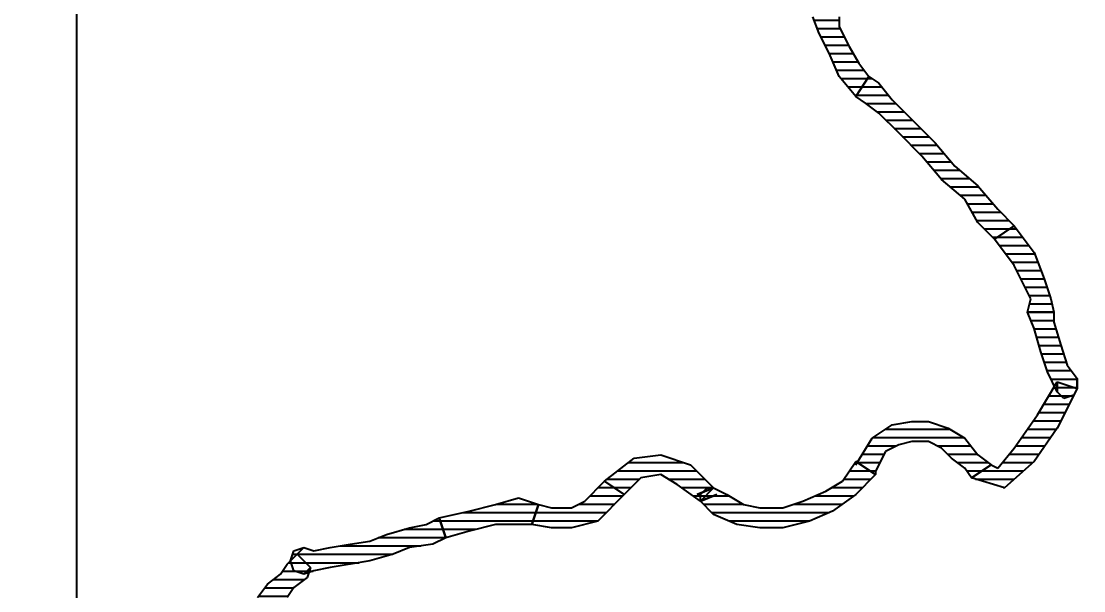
# Model space of a CAD drawing. Header units: millimetres. Extents: x 322668 to 332469, y 13187 to 20117.
# Drawn here: x 327602.6 to 327618.5, y 15738.24 to 15746.76 of the extents above; entities that cross this region are included whole.
import ezdxf

# ---------------------------------------------------------------- set-up
doc = ezdxf.new("R2010")
doc.units = ezdxf.units.MM
doc.header["$LTSCALE"] = 50
doc.header["$MEASUREMENT"] = 0
doc.header["$PDMODE"] = 3
doc.header["$PDSIZE"] = -0.5
doc.layers.get('0').update_dxf_attribs({"linetype": 'CONTINUOUS'})
doc.layers.get('DEFPOINTS').update_dxf_attribs({"linetype": 'CONTINUOUS'})
doc.layers.add('MIM_OLCU-DIS', color=1, linetype='CONTINUOUS')
doc.styles.add('OLCU', font='TSIMPLEX.SHX', dxfattribs={"width": 0.7})
doc.dimstyles.new('200-OLCU-DIŞ', dxfattribs={"dimtxt": 30, "dimasz": 10, "dimexe": 0, "dimexo": 0, "dimgap": 10, "dimtad": 1, "dimdec": 1, "dimdsep": 46, "dimtxsty": 'OLCU', "dimblk1": 'DOT', "dimblk2": 'DOT', "dimsah": 1, "dimcen": 0, "dimclrd": 7, "dimclre": 7, "dimclrt": 4, "dimadec": 0, "dimazin": 0, "dimtfac": 1, "dimtdec": 1, "dimtix": 1, "dimtmove": 2, "dimatfit": 3, "dimldrblk": 'DOT', "dimfxl": 0, "dimtolj": 1, "dimarcsym": 0})
pattern_1 = [(360, (-5108.51305, -673.59423), (1e-16, 0.125), [25])]

# ---------------------------------------------------------------- blocks, each defined once
blk = doc.blocks.new('_DOT')
at = {"color": 0, "linetype": 'ByBlock'}
blk.add_line((-0.5, 0), (-1, 0), dxfattribs=at)
at = {"color": 0, "linetype": 'ByBlock', "const_width": 0.5}
blk.add_lwpolyline([(-0.25, 0, 1), (0.25, 0, 1)], format="xyb", close=True, dxfattribs=at)
blk = doc.blocks.new('*D159')
at = {"layer": 'DEFPOINTS', "color": 0}
for p in [(329577.746, 18407.964, -57.501), (327588.544, 14892.995), (330092.587, 14892.995)]:
    blk.add_point(p, dxfattribs=at)
at = {"layer": 'MIM_OLCU-DIS', "color": 7, "lineweight": -2}
for p, q in [((330052.834, 18407.964), (330092.587, 18407.964)), ((330092.587, 18397.964), (330092.587, 14902.995)), ((330052.587, 14892.995), (330092.587, 14892.995))]:
    blk.add_line(p, q, dxfattribs=at)
at = {"layer": 'MIM_OLCU-DIS', "color": 7, "lineweight": -2, "xscale": 10, "yscale": 10, "zscale": 10}
for p, rotation in [((330092.587, 18407.964), 90), ((330092.587, 14892.995), 270)]:
    blk.add_blockref('_DOT', p, dxfattribs=dict(at, rotation=rotation))
at = {"layer": 'MIM_OLCU-DIS', "color": 4, "insert": (330067.587, 16650.479), "char_height": 30, "attachment_point": 5, "rotation": 90, "style": 'OLCU'}
blk.add_mtext('\\A1;3515', dxfattribs=at)
blk = doc.blocks.new('by')
at = {"ltscale": 30}
h = blk.add_hatch(dxfattribs=at)
h.set_pattern_fill('DC_LINES', color=256, scale=0.1, style=0)
h.set_pattern_definition(pattern_1)
edge = h.paths.add_edge_path(flags=0)
edge.add_line((6399.023, 2211.196), (6398.775, 2211.494))
edge.add_line((6398.775, 2211.494), (6398.627, 2211.842))
edge.add_line((6398.627, 2211.842), (6398.478, 2212.14))
edge.add_line((6398.478, 2212.14), (6398.38, 2212.388))
edge.add_line((6398.38, 2212.388), (6398.775, 2212.388))
edge.add_line((6398.775, 2212.388), (6398.775, 2212.239))
edge.add_line((6398.775, 2212.239), (6398.924, 2211.941))
edge.add_line((6398.924, 2211.941), (6399.072, 2211.693))
edge.add_line((6399.072, 2211.693), (6399.22, 2211.494))
h = blk.add_hatch(dxfattribs=at)
h.set_pattern_fill('DC_LINES', color=256, scale=0.1, style=0)
h.set_pattern_definition(pattern_1)
edge = h.paths.add_edge_path(flags=0)
edge.add_line((6401.1, 2209.06), (6400.853, 2209.308))
edge.add_line((6400.853, 2209.308), (6400.655, 2209.656))
edge.add_line((6400.655, 2209.656), (6400.309, 2209.954))
edge.add_line((6400.309, 2209.954), (6400.012, 2210.302))
edge.add_line((6400.012, 2210.302), (6399.666, 2210.649))
edge.add_line((6399.666, 2210.649), (6399.369, 2210.947))
edge.add_line((6399.369, 2210.947), (6399.171, 2211.096))
edge.add_line((6399.171, 2211.096), (6399.023, 2211.196))
edge.add_line((6399.023, 2211.196), (6399.22, 2211.494))
edge.add_line((6399.22, 2211.494), (6399.369, 2211.394))
edge.add_line((6399.369, 2211.394), (6399.567, 2211.146))
edge.add_line((6399.567, 2211.146), (6399.864, 2210.848))
edge.add_line((6399.864, 2210.848), (6400.21, 2210.5))
edge.add_line((6400.21, 2210.5), (6400.507, 2210.153))
edge.add_line((6400.507, 2210.153), (6400.853, 2209.855))
edge.add_line((6400.853, 2209.855), (6401.15, 2209.507))
edge.add_line((6401.15, 2209.507), (6401.397, 2209.259))
h = blk.add_hatch(dxfattribs=at)
h.set_pattern_fill('DC_LINES', color=256, scale=0.1, style=0)
h.set_pattern_definition(pattern_1)
edge = h.paths.add_edge_path(flags=0)
edge.add_line((6401.595, 2207.967), (6401.645, 2208.166))
edge.add_line((6401.645, 2208.166), (6401.546, 2208.364))
edge.add_line((6401.546, 2208.364), (6401.397, 2208.662))
edge.add_line((6401.397, 2208.662), (6401.1, 2209.06))
edge.add_line((6401.1, 2209.06), (6401.397, 2209.259))
edge.add_line((6401.397, 2209.259), (6401.694, 2208.861))
edge.add_line((6401.694, 2208.861), (6401.843, 2208.464))
edge.add_line((6401.843, 2208.464), (6401.942, 2208.166))
edge.add_line((6401.942, 2208.166), (6401.991, 2207.967))
h = blk.add_hatch(dxfattribs=at)
h.set_pattern_fill('DC_LINES', color=256, scale=0.1, style=0)
h.set_pattern_definition(pattern_1)
edge = h.paths.add_edge_path(flags=0)
edge.add_line((6402.041, 2206.924), (6402.041, 2206.775))
edge.add_line((6402.041, 2206.775), (6401.892, 2207.073))
edge.add_line((6401.892, 2207.073), (6401.794, 2207.371))
edge.add_line((6401.794, 2207.371), (6401.694, 2207.719))
edge.add_line((6401.694, 2207.719), (6401.595, 2207.967))
edge.add_line((6401.595, 2207.967), (6401.991, 2207.967))
edge.add_line((6401.991, 2207.967), (6401.991, 2207.818))
edge.add_line((6401.991, 2207.818), (6402.091, 2207.47))
edge.add_line((6402.091, 2207.47), (6402.189, 2207.172))
edge.add_line((6402.189, 2207.172), (6402.338, 2206.973))
edge.add_line((6402.338, 2206.973), (6402.338, 2206.824))
edge.add_line((6402.338, 2206.824), (6402.338, 2206.973))
edge.add_line((6402.338, 2206.973), (6402.338, 2206.824))
edge.add_line((6402.338, 2206.824), (6402.288, 2206.725))
edge.add_line((6402.288, 2206.725), (6402.139, 2206.675))
edge.add_line((6402.139, 2206.675), (6402.041, 2206.775))
h = blk.add_hatch(dxfattribs=at)
h.set_pattern_fill('DC_LINES', color=256, scale=0.1, style=0)
h.set_pattern_definition(pattern_1)
edge = h.paths.add_edge_path(flags=0)
edge.add_line((6402.041, 2206.924), (6402.041, 2206.775))
edge.add_line((6402.041, 2206.775), (6401.892, 2207.073))
edge.add_line((6401.892, 2207.073), (6401.794, 2207.371))
edge.add_line((6401.794, 2207.371), (6401.694, 2207.719))
edge.add_line((6401.694, 2207.719), (6401.595, 2207.967))
edge.add_line((6401.595, 2207.967), (6401.991, 2207.967))
edge.add_line((6401.991, 2207.967), (6401.991, 2207.818))
edge.add_line((6401.991, 2207.818), (6402.091, 2207.47))
edge.add_line((6402.091, 2207.47), (6402.189, 2207.172))
edge.add_line((6402.189, 2207.172), (6402.338, 2206.973))
edge.add_line((6402.338, 2206.973), (6402.338, 2206.824))
edge.add_line((6402.338, 2206.824), (6402.338, 2206.973))
edge.add_line((6402.338, 2206.973), (6402.338, 2206.824))
edge.add_line((6402.338, 2206.824), (6402.288, 2206.725))
edge.add_line((6402.288, 2206.725), (6402.139, 2206.675))
edge.add_line((6402.139, 2206.675), (6402.041, 2206.775))
h = blk.add_hatch(dxfattribs=at)
h.set_pattern_fill('DC_LINES', color=256, scale=0.1, style=0)
h.set_pattern_definition(pattern_1)
edge = h.paths.add_edge_path(flags=0)
edge.add_line((6401.051, 2205.682), (6401.15, 2205.632))
edge.add_line((6401.15, 2205.632), (6401.397, 2205.93))
edge.add_line((6401.397, 2205.93), (6401.744, 2206.427))
edge.add_line((6401.744, 2206.427), (6402.041, 2206.924))
edge.add_line((6402.041, 2206.924), (6402.338, 2206.824))
edge.add_line((6402.338, 2206.824), (6402.041, 2206.228))
edge.add_line((6402.041, 2206.228), (6401.694, 2205.732))
edge.add_line((6401.694, 2205.732), (6401.249, 2205.334))
edge.add_line((6401.249, 2205.334), (6400.755, 2205.483))
h = blk.add_hatch(dxfattribs=at)
h.set_pattern_fill('DC_LINES', color=256, scale=0.1, style=0)
h.set_pattern_definition(pattern_1)
edge = h.paths.add_edge_path(flags=0)
edge.add_line((6401.051, 2205.682), (6401.15, 2205.632))
edge.add_line((6401.15, 2205.632), (6401.397, 2205.93))
edge.add_line((6401.397, 2205.93), (6401.744, 2206.427))
edge.add_line((6401.744, 2206.427), (6402.041, 2206.924))
edge.add_line((6402.041, 2206.924), (6402.338, 2206.824))
edge.add_line((6402.338, 2206.824), (6402.041, 2206.228))
edge.add_line((6402.041, 2206.228), (6401.694, 2205.732))
edge.add_line((6401.694, 2205.732), (6401.249, 2205.334))
edge.add_line((6401.249, 2205.334), (6400.755, 2205.483))
h = blk.add_hatch(dxfattribs=at)
h.set_pattern_fill('DC_LINES', color=256, scale=0.1, style=0)
h.set_pattern_definition(pattern_1)
edge = h.paths.add_edge_path(flags=0)
edge.add_line((6399.023, 2205.732), (6399.023, 2205.682))
edge.add_line((6399.023, 2205.682), (6399.27, 2206.079))
edge.add_line((6399.27, 2206.079), (6399.567, 2206.278))
edge.add_line((6399.567, 2206.278), (6399.864, 2206.328))
edge.add_line((6399.864, 2206.328), (6400.111, 2206.328))
edge.add_line((6400.111, 2206.328), (6400.408, 2206.228))
edge.add_line((6400.408, 2206.228), (6400.655, 2206.079))
edge.add_line((6400.655, 2206.079), (6400.853, 2205.831))
edge.add_line((6400.853, 2205.831), (6401.051, 2205.682))
edge.add_line((6401.051, 2205.682), (6400.755, 2205.483))
edge.add_line((6400.755, 2205.483), (6400.655, 2205.632))
edge.add_line((6400.655, 2205.632), (6400.458, 2205.781))
edge.add_line((6400.458, 2205.781), (6400.309, 2205.93))
edge.add_line((6400.309, 2205.93), (6400.111, 2206.03))
edge.add_line((6400.111, 2206.03), (6399.864, 2206.03))
edge.add_line((6399.864, 2206.03), (6399.666, 2205.98))
edge.add_line((6399.666, 2205.98), (6399.468, 2205.881))
edge.add_line((6399.468, 2205.881), (6399.319, 2205.583))
edge.add_line((6399.319, 2205.583), (6399.319, 2205.533))
h = blk.add_hatch(dxfattribs=at)
h.set_pattern_fill('DC_LINES', color=256, scale=0.1, style=0)
h.set_pattern_definition(pattern_1)
edge = h.paths.add_edge_path(flags=0)
edge.add_line((6399.023, 2205.732), (6399.023, 2205.682))
edge.add_line((6399.023, 2205.682), (6399.27, 2206.079))
edge.add_line((6399.27, 2206.079), (6399.567, 2206.278))
edge.add_line((6399.567, 2206.278), (6399.864, 2206.328))
edge.add_line((6399.864, 2206.328), (6400.111, 2206.328))
edge.add_line((6400.111, 2206.328), (6400.408, 2206.228))
edge.add_line((6400.408, 2206.228), (6400.655, 2206.079))
edge.add_line((6400.655, 2206.079), (6400.853, 2205.831))
edge.add_line((6400.853, 2205.831), (6401.051, 2205.682))
edge.add_line((6401.051, 2205.682), (6400.755, 2205.483))
edge.add_line((6400.755, 2205.483), (6400.655, 2205.632))
edge.add_line((6400.655, 2205.632), (6400.458, 2205.781))
edge.add_line((6400.458, 2205.781), (6400.309, 2205.93))
edge.add_line((6400.309, 2205.93), (6400.111, 2206.03))
edge.add_line((6400.111, 2206.03), (6399.864, 2206.03))
edge.add_line((6399.864, 2206.03), (6399.666, 2205.98))
edge.add_line((6399.666, 2205.98), (6399.468, 2205.881))
edge.add_line((6399.468, 2205.881), (6399.319, 2205.583))
edge.add_line((6399.319, 2205.583), (6399.319, 2205.533))
h = blk.add_hatch(dxfattribs=at)
h.set_pattern_fill('DC_LINES', color=256, scale=0.1, style=0)
h.set_pattern_definition(pattern_1)
edge = h.paths.add_edge_path(flags=0)
edge.add_line((6395.262, 2205.434), (6395.708, 2205.781))
edge.add_line((6395.708, 2205.781), (6396.103, 2205.831))
edge.add_line((6396.103, 2205.831), (6396.549, 2205.682))
edge.add_line((6396.549, 2205.682), (6396.895, 2205.334))
edge.add_line((6396.895, 2205.334), (6396.697, 2205.136))
edge.add_line((6396.697, 2205.136), (6396.351, 2205.384))
edge.add_line((6396.351, 2205.384), (6396.103, 2205.533))
edge.add_line((6396.103, 2205.533), (6395.806, 2205.483))
edge.add_line((6395.806, 2205.483), (6395.559, 2205.235))
h = blk.add_hatch(dxfattribs=at)
h.set_pattern_fill('DC_LINES', color=256, scale=0.1, style=0)
h.set_pattern_definition(pattern_1)
edge = h.paths.add_edge_path(flags=0)
edge.add_line((6396.648, 2205.235), (6396.895, 2205.334))
edge.add_line((6396.895, 2205.334), (6397.093, 2205.235))
edge.add_line((6397.093, 2205.235), (6397.341, 2205.086))
edge.add_line((6397.341, 2205.086), (6397.588, 2205.036))
edge.add_line((6397.588, 2205.036), (6397.934, 2205.036))
edge.add_line((6397.934, 2205.036), (6398.231, 2205.136))
edge.add_line((6398.231, 2205.136), (6398.578, 2205.285))
edge.add_line((6398.578, 2205.285), (6398.825, 2205.434))
edge.add_line((6398.825, 2205.434), (6399.023, 2205.732))
edge.add_line((6399.023, 2205.732), (6399.319, 2205.533))
edge.add_line((6399.319, 2205.533), (6399.023, 2205.235))
edge.add_line((6399.023, 2205.235), (6398.676, 2204.986))
edge.add_line((6398.676, 2204.986), (6398.33, 2204.837))
edge.add_line((6398.33, 2204.837), (6397.934, 2204.738))
edge.add_line((6397.934, 2204.738), (6397.588, 2204.738))
edge.add_line((6397.588, 2204.738), (6397.242, 2204.788))
edge.add_line((6397.242, 2204.788), (6396.895, 2204.937))
edge.add_line((6396.895, 2204.937), (6396.697, 2205.136))
edge.add_line((6396.697, 2205.136), (6396.945, 2205.235))
edge.add_line((6396.945, 2205.235), (6396.697, 2205.136))
edge.add_line((6396.697, 2205.136), (6396.697, 2205.235))
edge.add_line((6396.697, 2205.235), (6396.747, 2205.285))
edge.add_line((6396.747, 2205.285), (6396.797, 2205.334))
edge.add_line((6396.797, 2205.334), (6396.895, 2205.334))
h = blk.add_hatch(dxfattribs=at)
h.set_pattern_fill('DC_LINES', color=256, scale=0.1, style=0)
h.set_pattern_definition(pattern_1)
edge = h.paths.add_edge_path(flags=0)
edge.add_line((6396.895, 2205.334), (6397.093, 2205.235))
edge.add_line((6397.093, 2205.235), (6397.341, 2205.086))
edge.add_line((6397.341, 2205.086), (6397.588, 2205.036))
edge.add_line((6397.588, 2205.036), (6397.934, 2205.036))
edge.add_line((6397.934, 2205.036), (6398.231, 2205.136))
edge.add_line((6398.231, 2205.136), (6398.578, 2205.285))
edge.add_line((6398.578, 2205.285), (6398.825, 2205.434))
edge.add_line((6398.825, 2205.434), (6399.023, 2205.732))
edge.add_line((6399.023, 2205.732), (6399.319, 2205.533))
edge.add_line((6399.319, 2205.533), (6399.023, 2205.235))
edge.add_line((6399.023, 2205.235), (6398.676, 2204.986))
edge.add_line((6398.676, 2204.986), (6398.33, 2204.837))
edge.add_line((6398.33, 2204.837), (6397.934, 2204.738))
edge.add_line((6397.934, 2204.738), (6397.588, 2204.738))
edge.add_line((6397.588, 2204.738), (6397.242, 2204.788))
edge.add_line((6397.242, 2204.788), (6396.895, 2204.937))
edge.add_line((6396.895, 2204.937), (6396.697, 2205.136))
h = blk.add_hatch(dxfattribs=at)
h.set_pattern_fill('DC_LINES', color=256, scale=0.1, style=0)
h.set_pattern_definition(pattern_1)
edge = h.paths.add_edge_path(flags=0)
edge.add_line((6394.273, 2205.086), (6394.471, 2205.036))
edge.add_line((6394.471, 2205.036), (6394.767, 2205.036))
edge.add_line((6394.767, 2205.036), (6394.966, 2205.136))
edge.add_line((6394.966, 2205.136), (6395.262, 2205.434))
edge.add_line((6395.262, 2205.434), (6395.559, 2205.235))
edge.add_line((6395.559, 2205.235), (6395.164, 2204.837))
edge.add_line((6395.164, 2204.837), (6394.767, 2204.738))
edge.add_line((6394.767, 2204.738), (6394.471, 2204.738))
edge.add_line((6394.471, 2204.738), (6394.175, 2204.788))
h = blk.add_hatch(dxfattribs=at)
h.set_pattern_fill('DC_LINES', color=256, scale=0.1, style=0)
h.set_pattern_definition(pattern_1)
edge = h.paths.add_edge_path(flags=0)
edge.add_line((6392.789, 2204.887), (6393.234, 2204.986))
edge.add_line((6393.234, 2204.986), (6393.63, 2205.086))
edge.add_line((6393.63, 2205.086), (6393.976, 2205.185))
edge.add_line((6393.976, 2205.185), (6394.273, 2205.086))
edge.add_line((6394.273, 2205.086), (6394.175, 2204.788))
edge.add_line((6394.175, 2204.788), (6393.976, 2204.788))
edge.add_line((6393.976, 2204.788), (6393.63, 2204.788))
edge.add_line((6393.63, 2204.788), (6393.234, 2204.688))
edge.add_line((6393.234, 2204.688), (6392.887, 2204.589))
h = blk.add_hatch(dxfattribs=at)
h.set_pattern_fill('DC_LINES', color=256, scale=0.1, style=0)
h.set_pattern_definition(pattern_1)
edge = h.paths.add_edge_path(flags=0)
edge.add_line((6390.661, 2204.341), (6390.76, 2204.44))
edge.add_line((6390.76, 2204.44), (6390.909, 2204.39))
edge.add_line((6390.909, 2204.39), (6391.156, 2204.44))
edge.add_line((6391.156, 2204.44), (6391.453, 2204.49))
edge.add_line((6391.453, 2204.49), (6391.75, 2204.539))
edge.add_line((6391.75, 2204.539), (6391.997, 2204.639))
edge.add_line((6391.997, 2204.639), (6392.343, 2204.738))
edge.add_line((6392.343, 2204.738), (6392.591, 2204.788))
edge.add_line((6392.591, 2204.788), (6392.789, 2204.887))
edge.add_line((6392.789, 2204.887), (6392.887, 2204.589))
edge.add_line((6392.887, 2204.589), (6392.69, 2204.49))
edge.add_line((6392.69, 2204.49), (6392.343, 2204.44))
edge.add_line((6392.343, 2204.44), (6392.096, 2204.341))
edge.add_line((6392.096, 2204.341), (6391.75, 2204.241))
edge.add_line((6391.75, 2204.241), (6391.453, 2204.192))
edge.add_line((6391.453, 2204.192), (6391.156, 2204.142))
edge.add_line((6391.156, 2204.142), (6390.909, 2204.092))
edge.add_line((6390.909, 2204.092), (6390.76, 2204.043))
edge.add_line((6390.76, 2204.043), (6390.859, 2204.142))
edge.add_line((6390.859, 2204.142), (6390.76, 2204.043))
edge.add_line((6390.76, 2204.043), (6390.612, 2204.092))
edge.add_line((6390.612, 2204.092), (6390.562, 2204.241))
edge.add_line((6390.562, 2204.241), (6390.612, 2204.39))
edge.add_line((6390.612, 2204.39), (6390.76, 2204.44))
h = blk.add_hatch(dxfattribs=at)
h.set_pattern_fill('DC_LINES', color=256, scale=0.1, style=0)
h.set_pattern_definition(pattern_1)
edge = h.paths.add_edge_path(flags=0)
edge.add_line((6390.068, 2203.645), (6390.068, 2203.695))
edge.add_line((6390.068, 2203.695), (6390.217, 2203.894))
edge.add_line((6390.217, 2203.894), (6390.414, 2204.043))
edge.add_line((6390.414, 2204.043), (6390.513, 2204.192))
edge.add_line((6390.513, 2204.192), (6390.661, 2204.341))
edge.add_line((6390.661, 2204.341), (6390.859, 2204.142))
edge.add_line((6390.859, 2204.142), (6390.809, 2203.993))
edge.add_line((6390.809, 2203.993), (6390.612, 2203.844))
edge.add_line((6390.612, 2203.844), (6390.513, 2203.695))
edge.add_line((6390.513, 2203.695), (6390.365, 2203.496))
edge.add_line((6390.365, 2203.496), (6390.365, 2203.546))
for p, q in [((6398.478, 2212.14, -4.505), (6398.38, 2212.388, -4.505)), ((6398.775, 2212.388, -4.505), (6398.775, 2212.239, -4.505)), ((6398.775, 2212.239, -4.505), (6398.924, 2211.941, -4.505)), ((6398.627, 2211.842, -4.505), (6398.478, 2212.14, -4.505)), ((6398.924, 2211.941, -4.505), (6399.072, 2211.693, -4.505)), ((6398.775, 2211.494, -4.505), (6398.627, 2211.842, -4.505)), ((6399.072, 2211.693, -4.505), (6399.22, 2211.494, -4.505)), ((6399.023, 2211.196, -4.505), (6398.775, 2211.494, -4.505)), ((6399.023, 2211.196, -4.505), (6399.22, 2211.494, -4.505)), ((6399.22, 2211.494, -4.505), (6399.023, 2211.196, -4.505)), ((6399.22, 2211.494, -4.505), (6399.369, 2211.394, -4.505)), ((6399.22, 2211.494, -4.505), (6399.22, 2211.494, -4.505)), ((6399.369, 2211.394, -4.505), (6399.567, 2211.146, -4.505)), ((6399.171, 2211.096, -4.505), (6399.023, 2211.196, -4.505)), ((6399.023, 2211.196, -4.505), (6399.023, 2211.196, -4.505)), ((6399.023, 2211.196, -4.505), (6399.023, 2211.196, -4.505)), ((6399.369, 2210.947, -4.505), (6399.171, 2211.096, -4.505)), ((6399.567, 2211.146, -4.505), (6399.864, 2210.848, -4.505)), ((6399.666, 2210.649, -4.505), (6399.369, 2210.947, -4.505)), ((6399.864, 2210.848, -4.505), (6400.21, 2210.5, -4.505)), ((6400.012, 2210.302, -4.505), (6399.666, 2210.649, -4.505)), ((6400.21, 2210.5, -4.505), (6400.507, 2210.153, -4.505)), ((6400.309, 2209.954, -4.505), (6400.012, 2210.302, -4.505)), ((6400.507, 2210.153, -4.505), (6400.853, 2209.855, -4.505)), ((6400.655, 2209.656, -4.505), (6400.309, 2209.954, -4.505)), ((6400.853, 2209.855, -4.505), (6401.15, 2209.507, -4.505)), ((6400.853, 2209.308, -4.505), (6400.655, 2209.656, -4.505)), ((6401.15, 2209.507, -4.505), (6401.397, 2209.259, -4.505)), ((6401.1, 2209.06, -4.505), (6400.853, 2209.308, -4.505)), ((6401.1, 2209.06, -4.505), (6401.397, 2209.259, -4.505)), ((6401.397, 2209.259, -4.505), (6401.1, 2209.06, -4.505)), ((6401.397, 2209.259, -4.505), (6401.694, 2208.861, -4.505)), ((6401.397, 2209.259, -4.505), (6401.397, 2209.259, -4.505)), ((6401.397, 2208.662, -4.505), (6401.1, 2209.06, -4.505)), ((6401.1, 2209.06, -4.505), (6401.1, 2209.06, -4.505)), ((6401.1, 2209.06, -4.505), (6401.1, 2209.06, -4.505)), ((6401.694, 2208.861, -4.505), (6401.843, 2208.464, -4.505)), ((6401.546, 2208.364, -4.505), (6401.397, 2208.662, -4.505)), ((6401.645, 2208.166, -4.505), (6401.546, 2208.364, -4.505)), ((6401.843, 2208.464, -4.505), (6401.942, 2208.166, -4.505)), ((6401.595, 2207.967, -4.505), (6401.645, 2208.166, -4.505)), ((6401.942, 2208.166, -4.505), (6401.991, 2207.967, -4.505)), ((6401.595, 2207.967, -4.505), (6401.595, 2207.967, -4.505)), ((6401.991, 2207.967, -4.505), (6401.595, 2207.967, -4.505)), ((6401.595, 2207.967, -4.505), (6401.595, 2207.967, -4.505)), ((6401.694, 2207.719, -4.505), (6401.595, 2207.967, -4.505)), ((6401.595, 2207.967, -4.505), (6401.991, 2207.967, -4.505)), ((6401.694, 2207.719, -4.505), (6401.595, 2207.967, -4.505)), ((6401.595, 2207.967, -4.505), (6401.991, 2207.967, -4.505)), ((6401.991, 2207.967, -4.505), (6401.991, 2207.967, -4.505)), ((6401.991, 2207.967, -4.505), (6401.991, 2207.818, -4.505)), ((6401.991, 2207.967, -4.505), (6401.991, 2207.818, -4.505)), ((6401.991, 2207.818, -4.505), (6402.091, 2207.47, -4.505)), ((6401.991, 2207.818, -4.505), (6402.091, 2207.47, -4.505)), ((6401.794, 2207.371, -4.505), (6401.694, 2207.719, -4.505)), ((6401.794, 2207.371, -4.505), (6401.694, 2207.719, -4.505)), ((6402.091, 2207.47, -4.505), (6402.189, 2207.172, -4.505)), ((6402.091, 2207.47, -4.505), (6402.189, 2207.172, -4.505)), ((6401.892, 2207.073, -4.505), (6401.794, 2207.371, -4.505)), ((6401.892, 2207.073, -4.505), (6401.794, 2207.371, -4.505)), ((6402.189, 2207.172, -4.505), (6402.338, 2206.973, -4.505)), ((6402.189, 2207.172, -4.505), (6402.338, 2206.973, -4.505)), ((6402.041, 2206.775, -4.505), (6401.892, 2207.073, -4.505)), ((6402.041, 2206.775, -4.505), (6401.892, 2207.073, -4.505)), ((6402.338, 2206.973, -4.505), (6402.338, 2206.824, -4.505)), ((6402.338, 2206.824, -4.505), (6402.338, 2206.973, -4.505)), ((6402.338, 2206.973, -4.505), (6402.338, 2206.824, -4.505)), ((6402.338, 2206.973, -4.505), (6402.338, 2206.824, -4.505)), ((6402.338, 2206.824, -4.505), (6402.338, 2206.973, -4.505)), ((6402.338, 2206.973, -4.505), (6402.338, 2206.824, -4.505)), ((6401.744, 2206.427, -4.505), (6402.041, 2206.924, -4.505)), ((6401.744, 2206.427, -4.505), (6402.041, 2206.924, -4.505)), ((6402.041, 2206.924, -4.505), (6402.338, 2206.824, -4.505)), ((6402.041, 2206.924, -4.505), (6402.338, 2206.824, -4.505)), ((6402.041, 2206.924, -4.505), (6402.041, 2206.775, -4.505)), ((6402.041, 2206.775, -4.505), (6402.041, 2206.924, -4.505)), ((6402.041, 2206.924, -4.505), (6402.041, 2206.924, -4.505)), ((6402.041, 2206.924, -4.505), (6402.041, 2206.775, -4.505)), ((6402.041, 2206.775, -4.505), (6402.041, 2206.924, -4.505)), ((6402.041, 2206.924, -4.505), (6402.041, 2206.924, -4.505)), ((6402.338, 2206.824, -4.505), (6402.041, 2206.228, -4.505)), ((6402.338, 2206.824, -4.505), (6402.041, 2206.228, -4.505)), ((6402.139, 2206.675, -4.505), (6402.041, 2206.775, -4.505)), ((6402.139, 2206.675, -4.505), (6402.041, 2206.775, -4.505)), ((6402.338, 2206.824, -4.505), (6402.288, 2206.725, -4.505)), ((6402.338, 2206.824, -4.505), (6402.288, 2206.725, -4.505)), ((6402.288, 2206.725, -4.505), (6402.139, 2206.675, -4.505)), ((6402.288, 2206.725, -4.505), (6402.139, 2206.675, -4.505)), ((6399.567, 2206.278, -4.505), (6399.864, 2206.328, -4.505)), ((6399.567, 2206.278, -4.505), (6399.864, 2206.328, -4.505)), ((6399.864, 2206.328, -4.505), (6400.111, 2206.328, -4.505)), ((6399.864, 2206.328, -4.505), (6400.111, 2206.328, -4.505)), ((6400.111, 2206.328, -4.505), (6400.408, 2206.228, -4.505)), ((6400.111, 2206.328, -4.505), (6400.408, 2206.228, -4.505)), ((6401.397, 2205.93, -4.505), (6401.744, 2206.427, -4.505)), ((6401.397, 2205.93, -4.505), (6401.744, 2206.427, -4.505)), ((6399.27, 2206.079, -4.505), (6399.567, 2206.278, -4.505)), ((6399.27, 2206.079, -4.505), (6399.567, 2206.278, -4.505)), ((6400.408, 2206.228, -4.505), (6400.655, 2206.079, -4.505)), ((6400.408, 2206.228, -4.505), (6400.655, 2206.079, -4.505)), ((6402.041, 2206.228, -4.505), (6401.694, 2205.732, -4.505)), ((6402.041, 2206.228, -4.505), (6401.694, 2205.732, -4.505)), ((6399.023, 2205.682, -4.505), (6399.27, 2206.079, -4.505)), ((6399.023, 2205.682, -4.505), (6399.27, 2206.079, -4.505)), ((6399.666, 2205.98, -4.505), (6399.468, 2205.881, -4.505)), ((6399.666, 2205.98, -4.505), (6399.468, 2205.881, -4.505)), ((6399.864, 2206.03, -4.505), (6399.666, 2205.98, -4.505)), ((6399.864, 2206.03, -4.505), (6399.666, 2205.98, -4.505)), ((6400.111, 2206.03, -4.505), (6399.864, 2206.03, -4.505)), ((6400.111, 2206.03, -4.505), (6399.864, 2206.03, -4.505)), ((6400.309, 2205.93, -4.505), (6400.111, 2206.03, -4.505)), ((6400.309, 2205.93, -4.505), (6400.111, 2206.03, -4.505)), ((6400.655, 2206.079, -4.505), (6400.853, 2205.831, -4.505)), ((6400.655, 2206.079, -4.505), (6400.853, 2205.831, -4.505)), ((6395.708, 2205.781, -4.505), (6396.103, 2205.831, -4.505)), ((6396.103, 2205.831, -4.505), (6396.549, 2205.682, -4.505)), ((6399.468, 2205.881, -4.505), (6399.319, 2205.583, -4.505)), ((6399.468, 2205.881, -4.505), (6399.319, 2205.583, -4.505)), ((6400.458, 2205.781, -4.505), (6400.309, 2205.93, -4.505)), ((6400.458, 2205.781, -4.505), (6400.309, 2205.93, -4.505)), ((6400.853, 2205.831, -4.505), (6401.051, 2205.682, -4.505)), ((6400.853, 2205.831, -4.505), (6401.051, 2205.682, -4.505)), ((6401.15, 2205.632, -4.505), (6401.397, 2205.93, -4.505)), ((6401.15, 2205.632, -4.505), (6401.397, 2205.93, -4.505)), ((6395.262, 2205.434, -4.505), (6395.708, 2205.781, -4.505)), ((6396.549, 2205.682, -4.505), (6396.895, 2205.334, -4.505)), ((6398.825, 2205.434, -4.505), (6399.023, 2205.732, -4.505)), ((6398.825, 2205.434, -4.505), (6399.023, 2205.732, -4.505)), ((6399.023, 2205.732, -4.505), (6399.023, 2205.682, -4.505)), ((6399.319, 2205.533, -4.505), (6399.023, 2205.732, -4.505)), ((6399.023, 2205.732, -4.505), (6399.023, 2205.732, -4.505)), ((6399.023, 2205.732, -4.505), (6399.023, 2205.682, -4.505)), ((6399.319, 2205.533, -4.505), (6399.023, 2205.732, -4.505)), ((6399.023, 2205.732, -4.505), (6399.023, 2205.732, -4.505)), ((6399.023, 2205.732, -4.505), (6399.319, 2205.533, -4.505)), ((6399.023, 2205.732, -4.505), (6399.319, 2205.533, -4.505)), ((6400.655, 2205.632, -4.505), (6400.458, 2205.781, -4.505)), ((6400.655, 2205.632, -4.505), (6400.458, 2205.781, -4.505)), ((6400.755, 2205.483, -4.505), (6401.051, 2205.682, -4.505)), ((6401.051, 2205.682, -4.505), (6400.755, 2205.483, -4.505)), ((6401.051, 2205.682, -4.505), (6400.755, 2205.483, -4.505)), ((6400.755, 2205.483, -4.505), (6401.051, 2205.682, -4.505)), ((6401.051, 2205.682, -4.505), (6401.051, 2205.682, -4.505)), ((6401.051, 2205.682, -4.505), (6401.15, 2205.632, -4.505)), ((6401.051, 2205.682, -4.505), (6401.051, 2205.682, -4.505)), ((6401.051, 2205.682, -4.505), (6401.051, 2205.682, -4.505)), ((6401.051, 2205.682, -4.505), (6401.15, 2205.632, -4.505)), ((6401.051, 2205.682, -4.505), (6401.051, 2205.682, -4.505)), ((6401.694, 2205.732, -4.505), (6401.249, 2205.334, -4.505)), ((6401.694, 2205.732, -4.505), (6401.249, 2205.334, -4.505)), ((6396.103, 2205.533, -4.505), (6395.806, 2205.483, -4.505)), ((6396.351, 2205.384, -4.505), (6396.103, 2205.533, -4.505)), ((6399.319, 2205.533, -4.505), (6399.023, 2205.235, -4.505)), ((6399.319, 2205.533, -4.505), (6399.023, 2205.235, -4.505)), ((6399.319, 2205.583, -4.505), (6399.319, 2205.533, -4.505)), ((6399.319, 2205.583, -4.505), (6399.319, 2205.533, -4.505)), ((6400.755, 2205.483, -4.505), (6400.655, 2205.632, -4.505)), ((6400.755, 2205.483, -4.505), (6400.655, 2205.632, -4.505)), ((6394.966, 2205.136, -4.505), (6395.262, 2205.434, -4.505)), ((6395.262, 2205.434, -4.505), (6395.559, 2205.235, -4.505)), ((6395.262, 2205.434, -4.505), (6395.262, 2205.434, -4.505)), ((6395.559, 2205.235, -4.505), (6395.262, 2205.434, -4.505)), ((6395.262, 2205.434, -4.505), (6395.262, 2205.434, -4.505)), ((6395.806, 2205.483, -4.505), (6395.559, 2205.235, -4.505)), ((6396.697, 2205.136, -4.505), (6396.351, 2205.384, -4.505)), ((6396.648, 2205.235, -4.505), (6396.895, 2205.334, -4.505)), ((6396.895, 2205.334, -4.505), (6396.648, 2205.235, -4.505)), ((6396.697, 2205.136, -4.505), (6396.895, 2205.334, -4.505)), ((6396.895, 2205.334, -4.505), (6396.697, 2205.136, -4.505)), ((6396.747, 2205.285, -4.505), (6396.797, 2205.334, -4.505)), ((6396.797, 2205.334, -4.505), (6396.895, 2205.334, -4.505)), ((6396.895, 2205.334, -4.505), (6396.895, 2205.334, -4.505)), ((6396.895, 2205.334, -4.505), (6397.093, 2205.235, -4.505)), ((6396.895, 2205.334, -4.505), (6396.895, 2205.334, -4.505)), ((6396.895, 2205.334, -4.505), (6397.093, 2205.235, -4.505)), ((6398.578, 2205.285, -4.505), (6398.825, 2205.434, -4.505)), ((6398.578, 2205.285, -4.505), (6398.825, 2205.434, -4.505)), ((6401.249, 2205.334, -4.505), (6400.755, 2205.483, -4.505)), ((6400.755, 2205.483, -4.505), (6400.755, 2205.483, -4.505)), ((6401.249, 2205.334, -4.505), (6400.755, 2205.483, -4.505)), ((6400.755, 2205.483, -4.505), (6400.755, 2205.483, -4.505)), ((6393.63, 2205.086, -4.505), (6393.976, 2205.185, -4.505)), ((6393.976, 2205.185, -4.505), (6394.273, 2205.086, -4.505)), ((6395.559, 2205.235, -4.505), (6395.164, 2204.837, -4.505)), ((6395.559, 2205.235, -4.505), (6395.559, 2205.235, -4.505)), ((6396.648, 2205.235, -4.505), (6396.648, 2205.235, -4.505)), ((6396.697, 2205.235, -4.505), (6396.747, 2205.285, -4.505)), ((6396.697, 2205.136, -4.505), (6396.945, 2205.235, -4.505)), ((6396.945, 2205.235, -4.505), (6396.697, 2205.136, -4.505)), ((6396.697, 2205.136, -4.505), (6396.697, 2205.235, -4.505)), ((6397.093, 2205.235, -4.505), (6397.341, 2205.086, -4.505)), ((6397.093, 2205.235, -4.505), (6397.341, 2205.086, -4.505)), ((6398.231, 2205.136, -4.505), (6398.578, 2205.285, -4.505)), ((6398.231, 2205.136, -4.505), (6398.578, 2205.285, -4.505)), ((6399.023, 2205.235, -4.505), (6398.676, 2204.986, -4.505)), ((6399.023, 2205.235, -4.505), (6398.676, 2204.986, -4.505)), ((6393.234, 2204.986, -4.505), (6393.63, 2205.086, -4.505)), ((6394.175, 2204.788, -4.505), (6394.273, 2205.086, -4.505)), ((6394.273, 2205.086, -4.505), (6394.175, 2204.788, -4.505)), ((6394.273, 2205.086, -4.505), (6394.273, 2205.086, -4.505)), ((6394.273, 2205.086, -4.505), (6394.471, 2205.036, -4.505)), ((6394.273, 2205.086, -4.505), (6394.273, 2205.086, -4.505)), ((6394.471, 2205.036, -4.505), (6394.767, 2205.036, -4.505)), ((6394.767, 2205.036, -4.505), (6394.966, 2205.136, -4.505)), ((6396.895, 2204.937, -4.505), (6396.697, 2205.136, -4.505)), ((6396.697, 2205.136, -4.505), (6396.697, 2205.136, -4.505)), ((6396.895, 2204.937, -4.505), (6396.697, 2205.136, -4.505)), ((6397.341, 2205.086, -4.505), (6397.588, 2205.036, -4.505)), ((6397.341, 2205.086, -4.505), (6397.588, 2205.036, -4.505)), ((6397.588, 2205.036, -4.505), (6397.934, 2205.036, -4.505)), ((6397.588, 2205.036, -4.505), (6397.934, 2205.036, -4.505)), ((6397.934, 2205.036, -4.505), (6398.231, 2205.136, -4.505)), ((6397.934, 2205.036, -4.505), (6398.231, 2205.136, -4.505)), ((6392.591, 2204.788, -4.505), (6392.789, 2204.887, -4.505)), ((6392.789, 2204.887, -4.505), (6393.234, 2204.986, -4.505)), ((6392.789, 2204.887, -4.505), (6392.789, 2204.887, -4.505)), ((6392.887, 2204.589, -4.505), (6392.789, 2204.887, -4.505)), ((6392.789, 2204.887, -4.505), (6392.789, 2204.887, -4.505)), ((6392.789, 2204.887, -4.505), (6392.887, 2204.589, -4.505)), ((6397.242, 2204.788, -4.505), (6396.895, 2204.937, -4.505)), ((6397.242, 2204.788, -4.505), (6396.895, 2204.937, -4.505)), ((6398.676, 2204.986, -4.505), (6398.33, 2204.837, -4.505)), ((6398.676, 2204.986, -4.505), (6398.33, 2204.837, -4.505)), ((6391.997, 2204.639, -4.505), (6392.343, 2204.738, -4.505)), ((6392.343, 2204.738, -4.505), (6392.591, 2204.788, -4.505)), ((6393.63, 2204.788, -4.505), (6393.234, 2204.688, -4.505)), ((6393.976, 2204.788, -4.505), (6393.63, 2204.788, -4.505)), ((6394.175, 2204.788, -4.505), (6393.976, 2204.788, -4.505)), ((6394.471, 2204.738, -4.505), (6394.175, 2204.788, -4.505)), ((6394.175, 2204.788, -4.505), (6394.175, 2204.788, -4.505)), ((6394.767, 2204.738, -4.505), (6394.471, 2204.738, -4.505)), ((6395.164, 2204.837, -4.505), (6394.767, 2204.738, -4.505)), ((6397.588, 2204.738, -4.505), (6397.242, 2204.788, -4.505)), ((6397.588, 2204.738, -4.505), (6397.242, 2204.788, -4.505)), ((6397.934, 2204.738, -4.505), (6397.588, 2204.738, -4.505)), ((6397.934, 2204.738, -4.505), (6397.588, 2204.738, -4.505)), ((6398.33, 2204.837, -4.505), (6397.934, 2204.738, -4.505)), ((6398.33, 2204.837, -4.505), (6397.934, 2204.738, -4.505)), ((6391.453, 2204.49, -4.505), (6391.75, 2204.539, -4.505)), ((6391.75, 2204.539, -4.505), (6391.997, 2204.639, -4.505)), ((6392.887, 2204.589, -4.505), (6392.69, 2204.49, -4.505)), ((6393.234, 2204.688, -4.505), (6392.887, 2204.589, -4.505)), ((6392.887, 2204.589, -4.505), (6392.887, 2204.589, -4.505)), ((6390.562, 2204.241, -4.505), (6390.612, 2204.39, -4.505)), ((6390.612, 2204.39, -4.505), (6390.76, 2204.44, -4.505)), ((6390.661, 2204.341, -4.505), (6390.76, 2204.44, -4.505)), ((6390.76, 2204.44, -4.505), (6390.661, 2204.341, -4.505)), ((6390.76, 2204.44, -4.505), (6390.909, 2204.39, -4.505)), ((6390.909, 2204.39, -4.505), (6391.156, 2204.44, -4.505)), ((6391.156, 2204.44, -4.505), (6391.453, 2204.49, -4.505)), ((6392.343, 2204.44, -4.505), (6392.096, 2204.341, -4.505)), ((6392.69, 2204.49, -4.505), (6392.343, 2204.44, -4.505)), ((6390.513, 2204.192, -4.505), (6390.661, 2204.341, -4.505)), ((6390.612, 2204.092, -4.505), (6390.562, 2204.241, -4.505)), ((6390.661, 2204.341, -4.505), (6390.859, 2204.142, -4.505)), ((6390.661, 2204.341, -4.505), (6390.661, 2204.341, -4.505)), ((6391.75, 2204.241, -4.505), (6391.453, 2204.192, -4.505)), ((6392.096, 2204.341, -4.505), (6391.75, 2204.241, -4.505)), ((6390.414, 2204.043, -4.505), (6390.513, 2204.192, -4.505)), ((6390.76, 2204.043, -4.505), (6390.612, 2204.092, -4.505)), ((6390.76, 2204.043, -4.505), (6390.859, 2204.142, -4.505)), ((6390.859, 2204.142, -4.505), (6390.76, 2204.043, -4.505)), ((6390.909, 2204.092, -4.505), (6390.76, 2204.043, -4.505)), ((6390.859, 2204.142, -4.505), (6390.809, 2203.993, -4.505)), ((6391.156, 2204.142, -4.505), (6390.909, 2204.092, -4.505)), ((6391.453, 2204.192, -4.505), (6391.156, 2204.142, -4.505)), ((6390.217, 2203.894, -4.505), (6390.414, 2204.043, -4.505)), ((6390.809, 2203.993, -4.505), (6390.612, 2203.844, -4.505)), ((6390.068, 2203.695, -4.505), (6390.217, 2203.894, -4.505)), ((6390.612, 2203.844, -4.505), (6390.513, 2203.695, -4.505))]:
    blk.add_line(p, q, dxfattribs=at)
at = {"ltscale": 30, "elevation": -4.505}
blk.add_lwpolyline([(6387.358, 2196.359), (6350.358, 2196.359), (6350.358, 2249.359), (6387.358, 2249.359)], close=True, dxfattribs=at)

msp = doc.modelspace()

# ---------------------------------------------------------------- block references
msp.add_blockref('by', (321216.067, 13534.441, 4.505))

# ---------------------------------------------------------------- dimensions: what is measured, and where the dimension line sits
at = {"layer": 'MIM_OLCU-DIS', "color": 22}
dim = msp.add_linear_dim(base=(330092.587, 14892.995), p1=(329577.746, 18407.964, -57.501), p2=(327588.544, 14892.995), angle=270, dimstyle='200-OLCU-DIŞ', dxfattribs=at)
dim.commit()
dim.dimension.update_dxf_attribs({"geometry": '*D159', "text_midpoint": (330067.587, 16650.479)})

doc.saveas('drawing.dxf')
